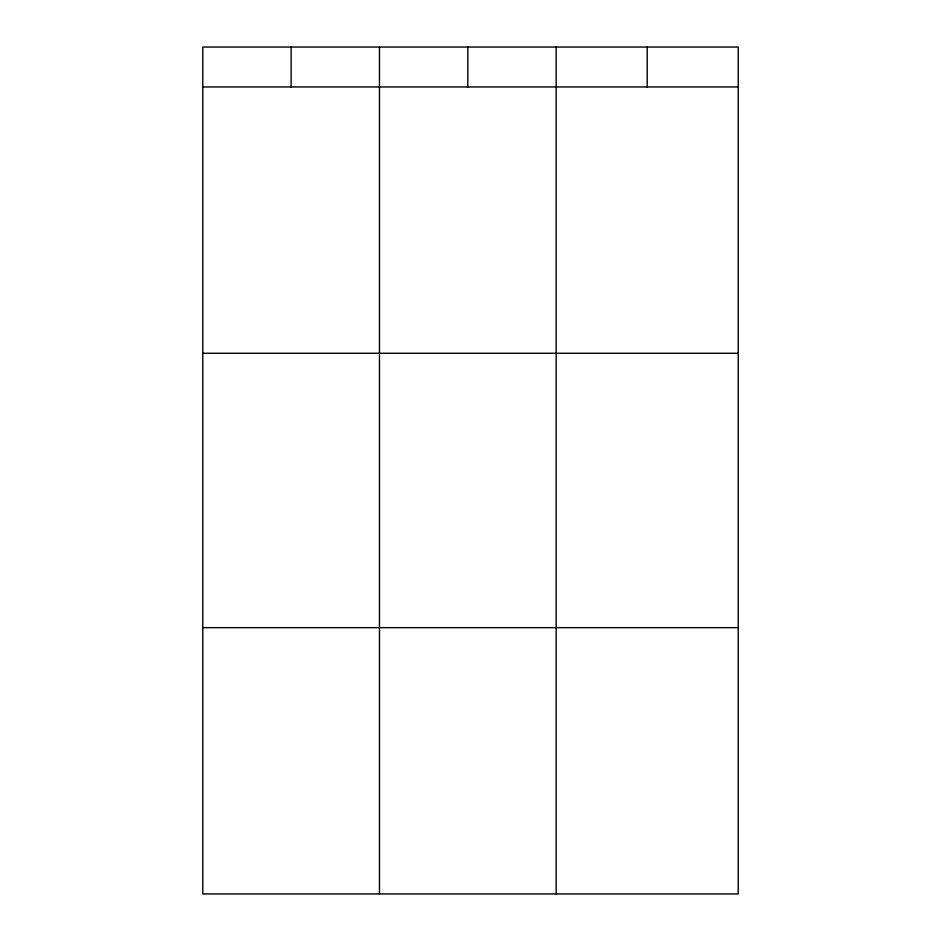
<?xml version="1.0" encoding="UTF-8"?>
<svg xmlns="http://www.w3.org/2000/svg" width="941" height="941" viewBox="0 0 941 941"><rect width="100%" height="100%" fill="white"/><g stroke="black" fill="none" stroke-linecap="round" stroke-linejoin="round"><path stroke-width="1.41" d="M738.226 86.96L738.226 893.95L202.774 893.95L202.774 47.05L738.226 47.05L738.226 86.96L202.774 86.96M202.774 353.263L738.226 353.263M202.774 627.647L738.226 627.647M647.196 47.05L647.196 86.96M556.178 47.05L556.178 893.95M467.818 47.05L467.818 86.96M379.47 47.05L379.47 893.95M291.122 47.05L291.122 86.96"/></g></svg>
